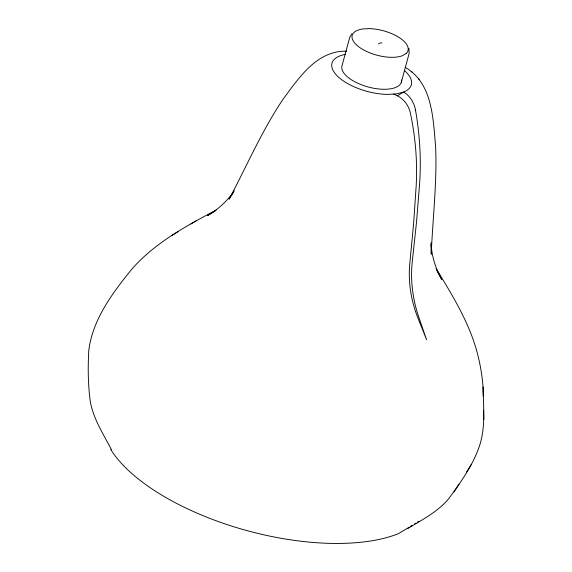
<?xml version="1.0" encoding="UTF-8"?>
<svg xmlns="http://www.w3.org/2000/svg" width="572" height="572" viewBox="0 0 572 572"><rect width="100%" height="100%" fill="white"/><g stroke="black" fill="none" stroke-linecap="round" stroke-linejoin="round"><path stroke-width="0.86" d="M436.05 268.447C451.83 294.387 468.082 320.592 476.476 350C479.872 362.083 482.074 374.496 483.054 387.008C483.397 407.092 485.893 427.856 479.043 447.232C472.215 466.216 460.338 482.99 448.412 499.07C437.43 511.983 422.129 519.805 407.893 528.478M401.358 82.089L409.144 53.418L408.937 48.434M233.819 191.72L229.107 199.206C246.804 165.937 261.747 131.024 282.804 99.6C298.584 78.335 316.738 50.236 346.754 51.208M351.909 33.741L349.771 37.23L341.977 65.909A30.774 13.442 15.2 0 0 370.427 87.552A30.774 13.442 15.2 0 0 401.551 79.966M466.359 472.35L471.421 464.371M454.025 491.934L458.908 484.241M234.327 190.719C227.442 200.936 218.104 209.431 207.457 215.615L215.651 210.66M216.323 209.96C185.743 226.262 154.454 243.086 131.424 269.605C112.319 293.329 92.635 319.455 88.767 350.522C87.859 367.46 87.995 384.62 90.276 401.451C93.379 418.954 103.325 434.026 111.368 449.528M378.5 43.93L380.101 42.964L381.91 42.864M393.665 94.044L397.376 95.817L403.639 92.028A41.127 17.968 15.2 0 0 404.483 70.563M409.23 527.162L398.584 533.604A169.326 73.96 15.2 0 1 240.426 528.757A169.326 73.96 15.2 0 1 110.746 449.449M410.717 526.261L412.212 525.361M414.443 524.009L415.93 523.108M417.424 522.207L418.911 521.307M171.457 235.707L177.928 231.81M190.898 223.945L196.697 220.463M405.555 67.517C432.747 83.498 433.083 118.983 435.635 146.747C437.108 182.668 432.718 218.483 431.224 254.297L430.995 244.587M418.497 78.55L419.541 79.594M411.583 71.643L412.441 72.501M436.793 270.284L441.706 279.465C435.356 268.268 431.61 255.605 430.995 242.75M483.054 387.008L483.276 396.131M483.59 410.138L483.826 419.583M415.458 109.903A260.868 203.01 68.2 0 1 419.641 183.283L416.523 222.058L412.412 260.496A108.337 84.306 68.2 0 0 418.497 316.316L426.612 339.797L417.488 316.924A108.766 90.319 58.8 0 1 409.938 261.997L413.606 223.824L416.209 185.364A262.248 217.775 58.8 0 0 410.353 112.991A21.65 17.975 58.8 0 0 397.376 95.803M415.465 109.903A21.858 17.01 68.2 0 0 403.639 92.028L396.339 93.894L387.366 94.401A41.127 17.968 15.2 0 1 337.88 76.548A41.127 17.968 15.2 0 1 345.216 54.404M406.192 53.468L402.588 55.641A28.929 12.634 15.2 0 1 360.439 47.998A28.929 12.634 15.2 0 1 362.741 28.972L369.054 28.614A28.929 12.634 15.2 0 1 399.764 37.931A28.929 12.634 15.2 0 1 406.192 53.468"/></g></svg>
